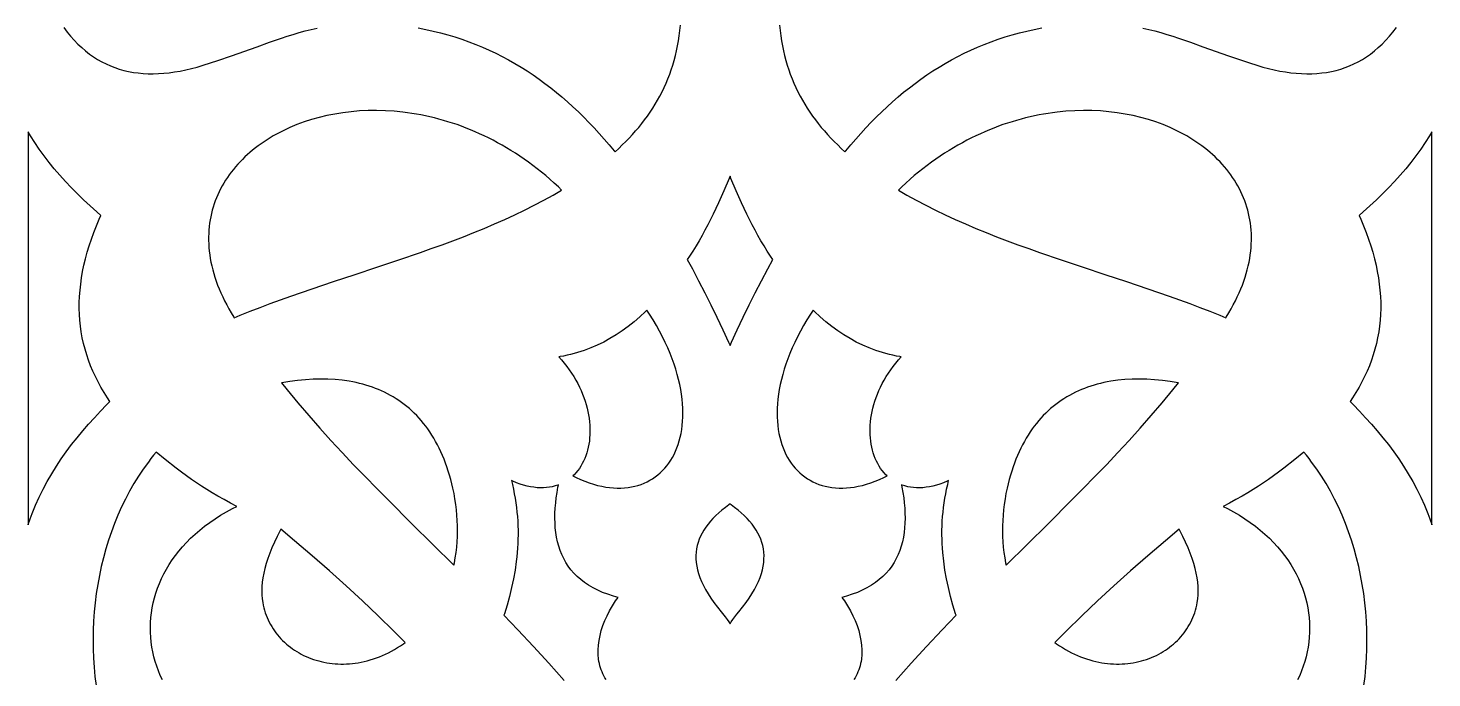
# Model space of a CAD drawing. Extents: x -340 to 340, y -265 to 265.
# Drawn here: x 230.2 to 289.8, y -113.3 to -85.7 of the extents above; entities that cross this region are included whole.
import ezdxf

# ---------------------------------------------------------------- set-up
doc = ezdxf.new("R2010")
doc.units = 0
doc.layers.add('LAYER_1', color=18, linetype='CONTINUOUS')

msp = doc.modelspace()

# ---------------------------------------------------------------- linework, layer by layer
at = {"layer": 'LAYER_1'}
for points in [[(231.713, -85.66), (231.858, -85.852), (232.008, -86.034), (232.161, -86.205), (232.317, -86.366), (232.477, -86.516), (232.641, -86.656), (232.808, -86.786), (232.978, -86.907), (233.152, -87.017), (233.329, -87.118), (233.51, -87.209), (233.694, -87.291), (233.882, -87.364), (234.073, -87.427), (234.268, -87.482), (234.467, -87.528), (234.669, -87.564), (234.875, -87.592), (235.085, -87.612), (235.298, -87.622), (235.515, -87.624), (235.736, -87.618), (235.96, -87.603), (236.188, -87.579), (236.419, -87.548), (236.654, -87.508), (236.893, -87.459), (237.135, -87.403), (237.38, -87.338), (237.63, -87.265), (237.944, -87.167), (238.249, -87.068), (238.835, -86.868), (239.927, -86.477), (240.446, -86.29), (240.954, -86.115), (241.206, -86.032), (241.459, -85.953), (241.711, -85.879), (241.965, -85.809), (242.221, -85.744), (242.479, -85.685)], [(246.761, -85.679), (247.082, -85.741), (247.399, -85.811), (247.712, -85.888), (248.019, -85.973), (248.323, -86.064), (248.622, -86.162), (248.917, -86.267), (249.207, -86.378), (249.494, -86.497), (249.776, -86.622), (250.054, -86.753), (250.328, -86.891), (250.598, -87.036), (250.865, -87.187), (251.128, -87.344), (251.386, -87.507), (251.642, -87.676), (251.893, -87.851), (252.142, -88.033), (252.387, -88.22), (252.628, -88.413), (252.866, -88.611), (253.101, -88.815), (253.333, -89.025), (253.562, -89.24), (253.788, -89.461), (254.011, -89.687), (254.231, -89.918), (254.448, -90.155), (254.663, -90.396), (254.875, -90.643), (255.084, -90.893), (255.119, -90.936), (255.124, -90.932), (255.278, -90.791), (255.428, -90.648), (255.575, -90.503), (255.718, -90.356), (255.858, -90.206), (255.993, -90.054), (256.124, -89.899), (256.252, -89.742), (256.375, -89.582), (256.494, -89.42), (256.609, -89.255), (256.719, -89.088), (256.826, -88.918), (256.927, -88.745), (257.024, -88.569), (257.117, -88.391), (257.205, -88.209), (257.288, -88.025), (257.367, -87.838), (257.441, -87.647), (257.509, -87.454), (257.573, -87.257), (257.632, -87.057), (257.685, -86.854), (257.734, -86.648), (257.777, -86.438), (257.814, -86.225), (257.846, -86.008), (257.873, -85.788), (257.894, -85.564)], [(262.106, -85.564), (262.127, -85.788), (262.154, -86.008), (262.186, -86.225), (262.223, -86.438), (262.267, -86.648), (262.315, -86.854), (262.368, -87.057), (262.427, -87.257), (262.491, -87.454), (262.56, -87.647), (262.633, -87.838), (262.712, -88.025), (262.795, -88.209), (262.883, -88.391), (262.976, -88.569), (263.073, -88.745), (263.175, -88.918), (263.281, -89.088), (263.392, -89.255), (263.506, -89.42), (263.626, -89.582), (263.749, -89.742), (263.876, -89.899), (264.008, -90.054), (264.143, -90.206), (264.282, -90.356), (264.426, -90.503), (264.572, -90.648), (264.723, -90.791), (264.877, -90.932), (264.881, -90.935), (264.916, -90.892), (265.125, -90.642), (265.337, -90.395), (265.552, -90.154), (265.77, -89.917), (265.99, -89.686), (266.213, -89.46), (266.439, -89.24), (266.667, -89.025), (266.899, -88.815), (267.134, -88.611), (267.372, -88.412), (267.614, -88.219), (267.859, -88.032), (268.107, -87.851), (268.359, -87.676), (268.614, -87.507), (268.873, -87.344), (269.135, -87.187), (269.402, -87.036), (269.672, -86.891), (269.946, -86.753), (270.224, -86.622), (270.507, -86.497), (270.793, -86.378), (271.083, -86.267), (271.378, -86.162), (271.677, -86.064), (271.981, -85.973), (272.288, -85.888), (272.601, -85.811), (272.918, -85.741), (273.239, -85.679)], [(277.521, -85.685), (277.78, -85.744), (278.035, -85.809), (278.289, -85.879), (278.542, -85.953), (278.794, -86.032), (279.047, -86.115), (279.555, -86.29), (280.073, -86.477), (281.165, -86.868), (281.751, -87.068), (282.056, -87.167), (282.37, -87.265), (282.62, -87.338), (282.865, -87.403), (283.107, -87.459), (283.346, -87.508), (283.581, -87.548), (283.812, -87.579), (284.04, -87.603), (284.265, -87.618), (284.485, -87.624), (284.702, -87.622), (284.916, -87.612), (285.125, -87.592), (285.331, -87.564), (285.534, -87.528), (285.732, -87.482), (285.927, -87.427), (286.119, -87.364), (286.307, -87.291), (286.491, -87.209), (286.672, -87.118), (286.849, -87.017), (287.023, -86.907), (287.193, -86.786), (287.36, -86.656), (287.524, -86.516), (287.684, -86.366), (287.84, -86.205), (287.993, -86.034), (288.143, -85.852), (288.289, -85.66)], [(235.9, -113.353), (235.813, -113.161), (235.733, -112.967), (235.662, -112.77), (235.598, -112.57), (235.544, -112.369), (235.497, -112.166), (235.459, -111.961), (235.43, -111.754), (235.409, -111.547), (235.397, -111.339), (235.394, -111.13), (235.4, -110.921), (235.415, -110.711), (235.438, -110.501), (235.471, -110.292), (235.513, -110.083), (235.565, -109.875), (235.625, -109.668), (235.696, -109.462), (235.775, -109.257), (235.864, -109.055), (235.963, -108.854), (236.071, -108.655), (236.189, -108.458), (236.316, -108.264), (236.454, -108.073), (236.601, -107.885), (236.758, -107.7), (236.925, -107.519), (237.102, -107.341), (237.289, -107.168), (237.486, -106.998), (237.693, -106.833), (237.91, -106.672), (238.138, -106.516), (238.376, -106.365), (238.624, -106.22), (238.882, -106.079), (239.063, -105.989), (238.797, -105.849), (238.519, -105.698), (238.26, -105.552), (238.016, -105.411), (237.785, -105.271), (237.563, -105.132), (237.347, -104.991), (237.135, -104.845), (236.923, -104.695), (236.708, -104.536), (236.488, -104.368), (236.018, -103.998), (235.639, -103.689), (235.53, -103.82), (235.417, -103.963), (235.306, -104.107), (235.091, -104.404), (234.886, -104.71), (234.691, -105.024), (234.507, -105.346), (234.332, -105.677), (234.168, -106.014), (234.014, -106.358), (233.87, -106.709), (233.737, -107.066), (233.614, -107.428), (233.502, -107.795), (233.4, -108.166), (233.308, -108.542), (233.227, -108.922), (233.156, -109.304), (233.096, -109.69), (233.047, -110.077), (233.008, -110.467), (232.98, -110.858), (232.963, -111.249), (232.957, -111.642), (232.961, -112.034), (232.976, -112.426), (233.002, -112.816), (233.039, -113.206), (233.087, -113.593)], [(286.914, -113.593), (286.961, -113.206), (286.998, -112.816), (287.024, -112.426), (287.039, -112.034), (287.043, -111.642), (287.037, -111.249), (287.02, -110.858), (286.992, -110.467), (286.953, -110.077), (286.904, -109.69), (286.844, -109.304), (286.773, -108.922), (286.692, -108.542), (286.601, -108.166), (286.498, -107.795), (286.386, -107.428), (286.263, -107.066), (286.13, -106.709), (285.986, -106.358), (285.832, -106.014), (285.668, -105.677), (285.493, -105.346), (285.309, -105.024), (285.114, -104.71), (284.909, -104.404), (284.694, -104.107), (284.583, -103.963), (284.47, -103.82), (284.36, -103.689), (283.981, -103.998), (283.512, -104.368), (283.291, -104.536), (283.077, -104.695), (282.865, -104.845), (282.652, -104.991), (282.437, -105.132), (282.215, -105.271), (281.984, -105.411), (281.74, -105.552), (281.481, -105.698), (281.203, -105.849), (280.937, -105.989), (281.118, -106.079), (281.376, -106.22), (281.624, -106.365), (281.862, -106.516), (282.09, -106.672), (282.307, -106.833), (282.514, -106.998), (282.711, -107.168), (282.898, -107.341), (283.075, -107.519), (283.242, -107.7), (283.399, -107.885), (283.546, -108.073), (283.684, -108.264), (283.811, -108.458), (283.929, -108.655), (284.037, -108.854), (284.136, -109.055), (284.225, -109.257), (284.304, -109.462), (284.375, -109.668), (284.435, -109.875), (284.487, -110.083), (284.529, -110.292), (284.562, -110.501), (284.585, -110.711), (284.6, -110.921), (284.606, -111.13), (284.603, -111.339), (284.591, -111.547), (284.57, -111.754), (284.541, -111.961), (284.503, -112.166), (284.456, -112.369), (284.402, -112.57), (284.338, -112.77), (284.267, -112.967), (284.187, -113.161), (284.1, -113.353)], [(254.74, -113.344), (254.69, -113.266), (254.645, -113.186), (254.603, -113.103), (254.566, -113.019), (254.532, -112.932), (254.503, -112.844), (254.477, -112.754), (254.456, -112.662), (254.438, -112.569), (254.423, -112.472), (254.406, -112.281), (254.404, -112.083), (254.416, -111.881), (254.442, -111.677), (254.482, -111.47), (254.536, -111.261), (254.604, -111.05), (254.685, -110.84), (254.779, -110.629), (254.887, -110.419), (255.007, -110.211), (255.141, -110.005), (255.251, -109.853), (255.051, -109.798), (254.815, -109.722), (254.593, -109.638), (254.383, -109.545), (254.185, -109.445), (253.999, -109.337), (253.825, -109.22), (253.664, -109.097), (253.514, -108.965), (253.376, -108.827), (253.249, -108.681), (253.134, -108.528), (253.031, -108.369), (252.939, -108.204), (252.858, -108.033), (252.787, -107.857), (252.727, -107.676), (252.677, -107.489), (252.637, -107.298), (252.606, -107.103), (252.584, -106.903), (252.571, -106.699), (252.567, -106.491), (252.57, -106.28), (252.581, -106.064), (252.6, -105.845), (252.626, -105.623), (252.658, -105.397), (252.697, -105.168), (252.715, -105.076), (252.69, -105.085), (252.575, -105.123), (252.456, -105.153), (252.333, -105.176), (252.207, -105.192), (252.078, -105.201), (251.945, -105.201), (251.81, -105.195), (251.672, -105.18), (251.53, -105.157), (251.387, -105.127), (251.24, -105.088), (251.091, -105.041), (250.939, -104.986), (250.785, -104.922), (250.72, -104.892), (250.759, -105.053), (250.803, -105.252), (250.843, -105.45), (250.877, -105.647), (250.908, -105.843), (250.934, -106.038), (250.955, -106.232), (250.973, -106.425), (250.986, -106.618), (250.995, -106.81), (251, -107), (251.001, -107.191), (250.998, -107.38), (250.991, -107.569), (250.981, -107.758), (250.967, -107.946), (250.949, -108.134), (250.927, -108.322), (250.874, -108.694), (250.808, -109.067), (250.728, -109.438), (250.637, -109.81), (250.533, -110.182), (250.42, -110.553), (250.402, -110.611), (250.993, -111.224), (251.658, -111.931), (251.988, -112.288), (252.314, -112.648), (252.639, -113.012), (252.96, -113.378)], [(267.04, -113.378), (267.361, -113.012), (267.686, -112.648), (268.012, -112.288), (268.342, -111.931), (269.007, -111.224), (269.598, -110.611), (269.58, -110.553), (269.466, -110.182), (269.363, -109.81), (269.271, -109.438), (269.192, -109.067), (269.126, -108.694), (269.072, -108.321), (269.033, -107.947), (269.019, -107.758), (269.009, -107.569), (269.002, -107.38), (268.999, -107.191), (269, -107), (269.005, -106.81), (269.014, -106.618), (269.028, -106.425), (269.045, -106.232), (269.067, -106.038), (269.092, -105.843), (269.123, -105.647), (269.158, -105.45), (269.197, -105.252), (269.241, -105.053), (269.28, -104.893), (269.215, -104.922), (269.061, -104.986), (268.909, -105.041), (268.76, -105.088), (268.614, -105.127), (268.47, -105.157), (268.329, -105.18), (268.19, -105.195), (268.055, -105.201), (267.922, -105.201), (267.793, -105.192), (267.667, -105.176), (267.544, -105.153), (267.425, -105.123), (267.31, -105.085), (267.284, -105.075), (267.302, -105.168), (267.341, -105.397), (267.374, -105.623), (267.4, -105.845), (267.418, -106.064), (267.429, -106.28), (267.433, -106.491), (267.428, -106.699), (267.415, -106.903), (267.394, -107.103), (267.363, -107.298), (267.323, -107.489), (267.273, -107.676), (267.213, -107.857), (267.142, -108.033), (267.061, -108.204), (266.969, -108.369), (266.866, -108.528), (266.751, -108.681), (266.624, -108.827), (266.486, -108.965), (266.336, -109.097), (266.175, -109.22), (266.001, -109.337), (265.815, -109.445), (265.618, -109.545), (265.408, -109.638), (265.185, -109.722), (264.95, -109.798), (264.75, -109.853), (264.859, -110.005), (264.993, -110.211), (265.114, -110.419), (265.221, -110.629), (265.316, -110.84), (265.397, -111.05), (265.464, -111.261), (265.518, -111.47), (265.558, -111.677), (265.584, -111.881), (265.596, -112.083), (265.594, -112.281), (265.577, -112.472), (265.563, -112.569), (265.545, -112.662), (265.523, -112.754), (265.497, -112.844), (265.468, -112.932), (265.434, -113.019), (265.397, -113.103), (265.355, -113.186), (265.31, -113.266), (265.261, -113.344)]]:
    msp.add_lwpolyline(points, dxfattribs=at)
for points in [[(249.562, -90.258), (249.371, -90.169), (249.179, -90.085), (248.987, -90.004), (248.795, -89.927), (248.603, -89.854), (248.41, -89.785), (248.218, -89.72), (248.025, -89.659), (247.833, -89.602), (247.641, -89.548), (247.449, -89.499), (247.258, -89.453), (247.066, -89.411), (246.875, -89.372), (246.685, -89.338), (246.495, -89.306), (246.305, -89.279), (246.117, -89.255), (245.741, -89.218), (245.368, -89.194), (244.999, -89.185), (244.634, -89.188), (244.274, -89.205), (243.919, -89.235), (243.569, -89.278), (243.225, -89.333), (242.888, -89.4), (242.557, -89.479), (242.234, -89.569), (241.919, -89.671), (241.612, -89.785), (241.314, -89.909), (241.025, -90.043), (240.744, -90.189), (240.609, -90.264), (240.476, -90.343), (240.346, -90.424), (240.218, -90.508), (240.093, -90.594), (239.97, -90.682), (239.851, -90.772), (239.734, -90.865), (239.621, -90.96), (239.51, -91.057), (239.403, -91.157), (239.299, -91.258), (239.198, -91.362), (239.1, -91.468), (239.006, -91.576), (238.915, -91.685), (238.827, -91.797), (238.743, -91.911), (238.662, -92.026), (238.585, -92.144), (238.511, -92.263), (238.441, -92.384), (238.375, -92.507), (238.313, -92.632), (238.254, -92.758), (238.2, -92.886), (238.149, -93.016), (238.102, -93.148), (238.059, -93.281), (238.02, -93.416), (237.986, -93.552), (237.955, -93.691), (237.929, -93.83), (237.907, -93.971), (237.89, -94.114), (237.876, -94.258), (237.868, -94.404), (237.863, -94.551), (237.864, -94.7), (237.869, -94.85), (237.878, -95.002), (237.893, -95.155), (237.912, -95.31), (237.936, -95.465), (237.965, -95.623), (238, -95.781), (238.039, -95.941), (238.083, -96.102), (238.133, -96.265), (238.188, -96.428), (238.248, -96.593), (238.314, -96.759), (238.386, -96.926), (238.463, -97.095), (238.545, -97.264), (238.633, -97.435), (238.727, -97.606), (238.827, -97.779), (238.933, -97.952), (238.955, -97.986), (239.209, -97.879), (239.627, -97.708), (240.051, -97.542), (240.482, -97.378), (240.918, -97.218), (241.359, -97.059), (242.255, -96.749), (243.164, -96.443), (244.084, -96.139), (245.009, -95.834), (245.935, -95.525), (246.859, -95.208), (247.318, -95.047), (247.774, -94.882), (248.228, -94.714), (248.679, -94.543), (249.125, -94.367), (249.567, -94.187), (250.004, -94.002), (250.436, -93.813), (250.861, -93.617), (251.28, -93.416), (251.691, -93.209), (252.095, -92.995), (252.49, -92.774), (252.853, -92.56), (252.712, -92.425), (252.534, -92.262), (252.356, -92.103), (252.176, -91.949), (251.995, -91.8), (251.813, -91.655), (251.63, -91.515), (251.446, -91.379), (251.261, -91.248), (251.075, -91.121), (250.888, -90.998), (250.7, -90.879), (250.512, -90.765), (250.323, -90.656), (250.134, -90.55), (249.944, -90.449), (249.753, -90.351)], [(277.745, -96.749), (278.641, -97.059), (279.082, -97.218), (279.518, -97.378), (279.949, -97.542), (280.373, -97.708), (280.791, -97.879), (281.045, -97.986), (281.067, -97.952), (281.173, -97.779), (281.272, -97.606), (281.367, -97.435), (281.455, -97.264), (281.537, -97.095), (281.614, -96.926), (281.686, -96.759), (281.752, -96.593), (281.812, -96.428), (281.867, -96.265), (281.917, -96.102), (281.961, -95.941), (282, -95.781), (282.035, -95.623), (282.064, -95.466), (282.088, -95.31), (282.107, -95.155), (282.122, -95.002), (282.132, -94.851), (282.137, -94.7), (282.137, -94.552), (282.133, -94.404), (282.124, -94.258), (282.111, -94.114), (282.093, -93.971), (282.071, -93.83), (282.045, -93.691), (282.015, -93.553), (281.98, -93.416), (281.941, -93.281), (281.898, -93.148), (281.852, -93.016), (281.801, -92.887), (281.746, -92.758), (281.687, -92.632), (281.625, -92.507), (281.559, -92.384), (281.489, -92.263), (281.416, -92.144), (281.338, -92.026), (281.258, -91.911), (281.174, -91.797), (281.086, -91.685), (280.995, -91.576), (280.9, -91.468), (280.803, -91.362), (280.702, -91.259), (280.598, -91.157), (280.49, -91.058), (280.38, -90.96), (280.266, -90.865), (280.15, -90.772), (280.03, -90.682), (279.908, -90.594), (279.783, -90.508), (279.655, -90.424), (279.524, -90.343), (279.391, -90.264), (279.256, -90.189), (278.976, -90.043), (278.687, -89.909), (278.389, -89.785), (278.082, -89.672), (277.767, -89.57), (277.444, -89.479), (277.113, -89.4), (276.776, -89.333), (276.432, -89.278), (276.082, -89.235), (275.727, -89.205), (275.366, -89.189), (275.002, -89.185), (274.633, -89.194), (274.26, -89.218), (273.883, -89.255), (273.695, -89.279), (273.506, -89.307), (273.316, -89.338), (273.125, -89.372), (272.934, -89.411), (272.743, -89.453), (272.551, -89.499), (272.36, -89.548), (272.167, -89.602), (271.975, -89.659), (271.783, -89.72), (271.59, -89.785), (271.398, -89.854), (271.206, -89.927), (271.014, -90.004), (270.822, -90.085), (270.63, -90.169), (270.439, -90.258), (270.248, -90.351), (270.057, -90.449), (269.867, -90.55), (269.677, -90.656), (269.488, -90.765), (269.3, -90.879), (269.113, -90.998), (268.926, -91.121), (268.74, -91.248), (268.555, -91.379), (268.371, -91.515), (268.187, -91.655), (268.005, -91.8), (267.824, -91.949), (267.645, -92.103), (267.466, -92.262), (267.289, -92.425), (267.147, -92.56), (267.51, -92.774), (267.905, -92.995), (268.309, -93.209), (268.72, -93.416), (269.139, -93.617), (269.564, -93.813), (269.995, -94.002), (270.432, -94.187), (270.874, -94.367), (271.321, -94.543), (271.771, -94.714), (272.225, -94.882), (272.682, -95.047), (273.141, -95.208), (274.065, -95.525), (274.991, -95.834), (275.916, -96.139), (276.835, -96.443)], [(230.373, -106.295), (230.516, -105.944), (230.671, -105.599), (230.837, -105.261), (231.015, -104.93), (231.203, -104.605), (231.401, -104.286), (231.608, -103.974), (231.824, -103.668), (232.048, -103.368), (232.28, -103.074), (232.519, -102.785), (232.764, -102.502), (233.015, -102.224), (233.271, -101.951), (233.532, -101.684), (233.677, -101.54), (233.566, -101.376), (233.426, -101.155), (233.295, -100.932), (233.172, -100.707), (233.058, -100.48), (232.953, -100.251), (232.856, -100.019), (232.768, -99.786), (232.688, -99.55), (232.618, -99.313), (232.556, -99.073), (232.503, -98.831), (232.46, -98.586), (232.425, -98.34), (232.399, -98.091), (232.382, -97.84), (232.374, -97.587), (232.375, -97.331), (232.386, -97.073), (232.405, -96.813), (232.433, -96.551), (232.471, -96.286), (232.517, -96.019), (232.573, -95.749), (232.638, -95.477), (232.712, -95.202), (232.795, -94.925), (232.887, -94.645), (232.988, -94.363), (233.099, -94.078), (233.218, -93.79), (233.286, -93.637), (233.112, -93.484), (232.831, -93.231), (232.558, -92.976), (232.293, -92.718), (232.035, -92.458), (231.786, -92.194), (231.545, -91.927), (231.313, -91.658), (231.091, -91.385), (230.877, -91.108), (230.674, -90.828), (230.481, -90.545), (230.299, -90.258), (230.2, -90.09), (230.2, -106.772), (230.207, -106.753), (230.288, -106.524)], [(289.793, -106.752), (289.8, -106.771), (289.8, -90.09), (289.701, -90.258), (289.519, -90.545), (289.326, -90.828), (289.122, -91.108), (288.909, -91.385), (288.687, -91.658), (288.455, -91.927), (288.214, -92.194), (287.964, -92.458), (287.707, -92.718), (287.441, -92.976), (287.168, -93.231), (286.887, -93.484), (286.713, -93.637), (286.781, -93.79), (286.9, -94.078), (287.011, -94.363), (287.112, -94.645), (287.205, -94.925), (287.288, -95.202), (287.362, -95.477), (287.426, -95.749), (287.482, -96.019), (287.529, -96.286), (287.566, -96.551), (287.595, -96.813), (287.614, -97.073), (287.624, -97.331), (287.626, -97.587), (287.618, -97.84), (287.601, -98.091), (287.575, -98.34), (287.54, -98.586), (287.496, -98.831), (287.443, -99.073), (287.382, -99.313), (287.311, -99.55), (287.232, -99.786), (287.144, -100.019), (287.047, -100.251), (286.942, -100.48), (286.828, -100.707), (286.705, -100.932), (286.574, -101.155), (286.434, -101.376), (286.323, -101.54), (286.468, -101.684), (286.729, -101.951), (286.985, -102.224), (287.236, -102.502), (287.481, -102.785), (287.72, -103.074), (287.952, -103.368), (288.176, -103.668), (288.392, -103.974), (288.599, -104.286), (288.797, -104.605), (288.985, -104.93), (289.163, -105.261), (289.329, -105.599), (289.484, -105.944), (289.627, -106.295), (289.712, -106.523)], [(260.942, -94.042), (260.824, -93.813), (260.708, -93.579), (260.482, -93.099), (260.26, -92.596), (260.038, -92.066), (260, -91.971), (259.962, -92.066), (259.74, -92.596), (259.518, -93.099), (259.292, -93.579), (259.176, -93.813), (259.058, -94.042), (258.938, -94.268), (258.814, -94.491), (258.687, -94.712), (258.557, -94.931), (258.422, -95.149), (258.283, -95.365), (258.187, -95.515), (258.401, -95.907), (258.667, -96.41), (258.93, -96.921), (259.188, -97.438), (259.442, -97.961), (259.692, -98.489), (259.939, -99.023), (260, -99.158), (260.061, -99.023), (260.308, -98.489), (260.559, -97.961), (260.813, -97.438), (261.071, -96.921), (261.333, -96.411), (261.6, -95.907), (261.814, -95.516), (261.718, -95.366), (261.579, -95.15), (261.444, -94.931), (261.313, -94.712), (261.186, -94.491), (261.062, -94.268)], [(253.325, -104.696), (253.469, -104.766), (253.657, -104.851), (253.842, -104.925), (254.024, -104.991), (254.204, -105.048), (254.38, -105.097), (254.554, -105.136), (254.724, -105.168), (254.891, -105.191), (255.054, -105.206), (255.214, -105.213), (255.37, -105.212), (255.522, -105.204), (255.671, -105.188), (255.816, -105.165), (255.957, -105.135), (256.094, -105.098), (256.226, -105.054), (256.355, -105.004), (256.48, -104.947), (256.6, -104.883), (256.716, -104.813), (256.828, -104.737), (256.935, -104.654), (257.038, -104.566), (257.136, -104.471), (257.23, -104.371), (257.319, -104.264), (257.403, -104.152), (257.483, -104.034), (257.557, -103.91), (257.626, -103.78), (257.69, -103.645), (257.748, -103.505), (257.8, -103.359), (257.847, -103.208), (257.888, -103.052), (257.923, -102.891), (257.952, -102.725), (257.974, -102.554), (257.99, -102.378), (257.999, -102.198), (258.002, -102.013), (257.997, -101.824), (257.986, -101.631), (257.967, -101.434), (257.942, -101.232), (257.908, -101.027), (257.867, -100.818), (257.819, -100.606), (257.762, -100.39), (257.698, -100.171), (257.625, -99.949), (257.545, -99.723), (257.456, -99.495), (257.358, -99.264), (257.252, -99.03), (257.137, -98.794), (257.013, -98.555), (256.88, -98.314), (256.738, -98.071), (256.587, -97.826), (256.475, -97.654), (256.414, -97.714), (256.174, -97.937), (255.929, -98.148), (255.68, -98.346), (255.426, -98.532), (255.168, -98.705), (254.905, -98.865), (254.638, -99.011), (254.366, -99.145), (254.09, -99.265), (253.81, -99.371), (253.666, -99.419), (253.523, -99.463), (253.379, -99.504), (253.233, -99.542), (253.086, -99.575), (252.938, -99.606), (252.789, -99.632), (252.738, -99.64), (252.845, -99.762), (252.962, -99.903), (253.072, -100.046), (253.177, -100.19), (253.275, -100.335), (253.367, -100.482), (253.453, -100.629), (253.533, -100.777), (253.608, -100.925), (253.676, -101.073), (253.739, -101.222), (253.795, -101.37), (253.846, -101.519), (253.892, -101.666), (253.931, -101.814), (253.965, -101.96), (253.994, -102.106), (254.017, -102.25), (254.035, -102.393), (254.047, -102.535), (254.054, -102.675), (254.055, -102.814), (254.051, -102.95), (254.042, -103.084), (254.028, -103.217), (254.009, -103.346), (253.984, -103.473), (253.954, -103.598), (253.919, -103.719), (253.88, -103.837), (253.834, -103.952), (253.784, -104.063), (253.729, -104.171), (253.669, -104.275), (253.604, -104.374), (253.534, -104.469), (253.459, -104.559), (253.379, -104.645)], [(266.675, -104.696), (266.621, -104.645), (266.541, -104.559), (266.466, -104.469), (266.396, -104.374), (266.331, -104.275), (266.271, -104.171), (266.216, -104.063), (266.166, -103.952), (266.121, -103.837), (266.081, -103.719), (266.046, -103.598), (266.016, -103.473), (265.992, -103.346), (265.972, -103.217), (265.958, -103.084), (265.949, -102.95), (265.945, -102.814), (265.947, -102.675), (265.953, -102.535), (265.966, -102.393), (265.983, -102.25), (266.006, -102.106), (266.035, -101.96), (266.069, -101.814), (266.109, -101.666), (266.154, -101.519), (266.205, -101.37), (266.262, -101.222), (266.324, -101.073), (266.392, -100.925), (266.467, -100.777), (266.547, -100.629), (266.633, -100.482), (266.725, -100.335), (266.823, -100.19), (266.928, -100.046), (267.038, -99.903), (267.155, -99.762), (267.262, -99.64), (267.211, -99.632), (267.062, -99.606), (266.914, -99.575), (266.767, -99.541), (266.621, -99.504), (266.477, -99.463), (266.334, -99.419), (266.19, -99.37), (265.91, -99.265), (265.634, -99.145), (265.362, -99.011), (265.095, -98.865), (264.832, -98.705), (264.574, -98.532), (264.32, -98.346), (264.071, -98.148), (263.826, -97.937), (263.585, -97.714), (263.524, -97.654), (263.413, -97.826), (263.262, -98.071), (263.12, -98.314), (262.987, -98.555), (262.863, -98.794), (262.748, -99.03), (262.642, -99.264), (262.544, -99.495), (262.455, -99.723), (262.374, -99.949), (262.302, -100.171), (262.237, -100.39), (262.181, -100.606), (262.132, -100.818), (262.092, -101.027), (262.058, -101.232), (262.032, -101.434), (262.014, -101.631), (262.002, -101.824), (261.998, -102.013), (262.001, -102.198), (262.01, -102.378), (262.026, -102.554), (262.048, -102.725), (262.077, -102.891), (262.112, -103.052), (262.153, -103.208), (262.2, -103.359), (262.252, -103.505), (262.31, -103.645), (262.374, -103.78), (262.443, -103.91), (262.517, -104.034), (262.596, -104.152), (262.68, -104.264), (262.769, -104.371), (262.863, -104.471), (262.962, -104.566), (263.065, -104.654), (263.172, -104.737), (263.284, -104.813), (263.4, -104.883), (263.52, -104.947), (263.645, -105.004), (263.773, -105.054), (263.906, -105.098), (264.043, -105.135), (264.184, -105.165), (264.328, -105.188), (264.477, -105.204), (264.629, -105.212), (264.786, -105.213), (264.945, -105.206), (265.109, -105.191), (265.275, -105.168), (265.446, -105.136), (265.619, -105.097), (265.795, -105.048), (265.975, -104.991), (266.157, -104.925), (266.342, -104.851), (266.53, -104.766)], [(248.386, -106.13), (248.358, -105.902), (248.324, -105.674), (248.283, -105.447), (248.236, -105.221), (248.191, -105.031), (248.143, -104.846), (248.092, -104.665), (248.038, -104.488), (247.981, -104.316), (247.922, -104.148), (247.859, -103.984), (247.793, -103.825), (247.725, -103.67), (247.653, -103.52), (247.579, -103.373), (247.503, -103.231), (247.424, -103.093), (247.342, -102.959), (247.257, -102.829), (247.17, -102.703), (247.081, -102.582), (246.989, -102.464), (246.895, -102.35), (246.798, -102.24), (246.699, -102.134), (246.597, -102.031), (246.494, -101.933), (246.388, -101.838), (246.28, -101.747), (246.169, -101.659), (246.057, -101.575), (245.942, -101.495), (245.825, -101.418), (245.706, -101.345), (245.585, -101.275), (245.462, -101.209), (245.337, -101.146), (245.21, -101.087), (245.081, -101.031), (244.95, -100.979), (244.818, -100.93), (244.683, -100.884), (244.546, -100.842), (244.408, -100.802), (244.268, -100.767), (244.126, -100.734), (243.982, -100.705), (243.838, -100.679), (243.541, -100.636), (243.239, -100.606), (242.931, -100.589), (242.617, -100.583), (242.298, -100.591), (241.974, -100.61), (241.645, -100.641), (241.312, -100.684), (240.974, -100.738), (240.955, -100.742), (241.197, -101.045), (241.652, -101.594), (242.114, -102.134), (242.582, -102.666), (243.055, -103.19), (243.534, -103.708), (244.018, -104.219), (244.507, -104.726), (245, -105.23), (245.496, -105.73), (246.499, -106.727), (248.279, -108.478), (248.299, -108.386), (248.338, -108.166), (248.371, -107.944), (248.396, -107.721), (248.415, -107.496), (248.427, -107.27), (248.432, -107.043), (248.431, -106.815), (248.423, -106.587), (248.408, -106.358)], [(276.466, -103.708), (276.945, -103.19), (277.418, -102.666), (277.886, -102.134), (278.348, -101.594), (278.803, -101.045), (279.045, -100.742), (279.026, -100.738), (278.688, -100.684), (278.355, -100.641), (278.026, -100.61), (277.702, -100.591), (277.383, -100.583), (277.069, -100.589), (276.761, -100.606), (276.459, -100.636), (276.162, -100.679), (276.018, -100.705), (275.874, -100.734), (275.732, -100.767), (275.592, -100.802), (275.454, -100.842), (275.317, -100.884), (275.182, -100.93), (275.05, -100.979), (274.919, -101.031), (274.79, -101.087), (274.663, -101.146), (274.538, -101.209), (274.415, -101.275), (274.294, -101.345), (274.175, -101.418), (274.058, -101.495), (273.943, -101.575), (273.831, -101.659), (273.72, -101.747), (273.612, -101.838), (273.506, -101.933), (273.403, -102.031), (273.301, -102.134), (273.202, -102.24), (273.105, -102.35), (273.011, -102.464), (272.919, -102.582), (272.83, -102.703), (272.743, -102.829), (272.658, -102.959), (272.576, -103.093), (272.497, -103.231), (272.421, -103.373), (272.347, -103.52), (272.275, -103.67), (272.207, -103.825), (272.141, -103.984), (272.078, -104.148), (272.019, -104.316), (271.962, -104.488), (271.908, -104.665), (271.857, -104.846), (271.809, -105.031), (271.764, -105.221), (271.717, -105.447), (271.676, -105.674), (271.642, -105.902), (271.614, -106.13), (271.592, -106.358), (271.577, -106.587), (271.569, -106.815), (271.568, -107.043), (271.573, -107.27), (271.585, -107.496), (271.604, -107.721), (271.629, -107.944), (271.662, -108.166), (271.701, -108.386), (271.721, -108.478), (273.501, -106.727), (274.504, -105.73), (275, -105.23), (275.493, -104.726), (275.982, -104.219)], [(261.249, -107.253), (261.184, -107.123), (261.11, -106.996), (261.026, -106.869), (260.934, -106.745), (260.832, -106.622), (260.722, -106.5), (260.603, -106.38), (260.476, -106.262), (260.341, -106.146), (260.198, -106.031), (260.047, -105.918), (260, -105.885), (259.954, -105.918), (259.802, -106.031), (259.659, -106.146), (259.524, -106.262), (259.397, -106.38), (259.278, -106.5), (259.168, -106.622), (259.066, -106.745), (258.974, -106.869), (258.89, -106.996), (258.816, -107.124), (258.75, -107.253), (258.694, -107.385), (258.647, -107.518), (258.61, -107.653), (258.582, -107.791), (258.563, -107.931), (258.555, -108.074), (258.556, -108.22), (258.568, -108.37), (258.59, -108.523), (258.623, -108.679), (258.667, -108.84), (258.723, -109.004), (258.791, -109.172), (258.871, -109.345), (258.964, -109.521), (259.069, -109.701), (259.188, -109.886), (259.319, -110.074), (259.465, -110.267), (259.627, -110.467), (259.795, -110.678), (259.873, -110.785), (259.946, -110.891), (260, -110.976), (260.054, -110.891), (260.127, -110.785), (260.204, -110.679), (260.287, -110.571), (260.374, -110.466), (260.535, -110.267), (260.68, -110.074), (260.812, -109.886), (260.931, -109.702), (261.036, -109.521), (261.129, -109.345), (261.209, -109.172), (261.276, -109.004), (261.332, -108.84), (261.377, -108.679), (261.41, -108.523), (261.432, -108.37), (261.443, -108.22), (261.445, -108.074), (261.436, -107.931), (261.418, -107.791), (261.39, -107.653), (261.352, -107.518), (261.305, -107.384)], [(242.99, -108.726), (242.261, -108.088), (241.513, -107.449), (240.93, -106.963), (240.904, -107.011), (240.775, -107.261), (240.658, -107.505), (240.553, -107.742), (240.461, -107.972), (240.38, -108.195), (240.31, -108.411), (240.252, -108.621), (240.205, -108.824), (240.169, -109.021), (240.143, -109.211), (240.128, -109.395), (240.122, -109.573), (240.126, -109.745), (240.14, -109.911), (240.163, -110.072), (240.184, -110.182), (240.21, -110.291), (240.239, -110.398), (240.272, -110.503), (240.308, -110.606), (240.349, -110.707), (240.392, -110.807), (240.439, -110.904), (240.49, -111), (240.544, -111.093), (240.601, -111.184), (240.661, -111.273), (240.725, -111.36), (240.791, -111.444), (240.86, -111.526), (240.933, -111.606), (241.008, -111.684), (241.086, -111.759), (241.166, -111.831), (241.249, -111.901), (241.335, -111.968), (241.423, -112.033), (241.514, -112.094), (241.607, -112.154), (241.702, -112.21), (241.8, -112.263), (241.899, -112.314), (242.001, -112.361), (242.104, -112.405), (242.21, -112.447), (242.317, -112.485), (242.426, -112.52), (242.537, -112.552), (242.649, -112.58), (242.763, -112.605), (242.878, -112.627), (242.995, -112.645), (243.112, -112.66), (243.232, -112.671), (243.352, -112.678), (243.473, -112.682), (243.595, -112.682), (243.719, -112.678), (243.843, -112.671), (243.968, -112.659), (244.093, -112.644), (244.22, -112.625), (244.347, -112.601), (244.474, -112.574), (244.602, -112.542), (244.73, -112.506), (244.858, -112.466), (244.987, -112.422), (245.115, -112.373), (245.244, -112.32), (245.373, -112.262), (245.502, -112.2), (245.63, -112.133), (245.758, -112.061), (245.886, -111.985), (246.014, -111.904), (246.141, -111.818), (246.212, -111.767), (245.73, -111.283), (245.07, -110.641), (244.394, -110.001), (243.701, -109.363)], [(279.874, -109.745), (279.878, -109.573), (279.872, -109.395), (279.857, -109.211), (279.831, -109.021), (279.795, -108.824), (279.748, -108.621), (279.69, -108.411), (279.62, -108.195), (279.539, -107.971), (279.447, -107.742), (279.342, -107.505), (279.225, -107.261), (279.096, -107.011), (279.07, -106.963), (278.488, -107.449), (277.739, -108.088), (277.01, -108.726), (276.299, -109.363), (275.606, -110.001), (274.93, -110.641), (274.27, -111.283), (273.788, -111.767), (273.859, -111.818), (273.986, -111.904), (274.114, -111.985), (274.241, -112.061), (274.37, -112.133), (274.498, -112.2), (274.627, -112.262), (274.756, -112.32), (274.884, -112.373), (275.013, -112.422), (275.142, -112.466), (275.27, -112.506), (275.398, -112.542), (275.526, -112.574), (275.653, -112.601), (275.78, -112.625), (275.906, -112.644), (276.032, -112.659), (276.157, -112.671), (276.281, -112.678), (276.404, -112.682), (276.526, -112.682), (276.648, -112.678), (276.768, -112.671), (276.887, -112.66), (277.005, -112.645), (277.122, -112.627), (277.237, -112.605), (277.351, -112.58), (277.463, -112.552), (277.574, -112.52), (277.683, -112.485), (277.79, -112.447), (277.895, -112.405), (277.999, -112.361), (278.101, -112.314), (278.2, -112.263), (278.298, -112.21), (278.393, -112.154), (278.486, -112.094), (278.576, -112.033), (278.665, -111.968), (278.75, -111.901), (278.834, -111.831), (278.914, -111.759), (278.992, -111.684), (279.067, -111.606), (279.14, -111.526), (279.209, -111.444), (279.275, -111.36), (279.339, -111.273), (279.399, -111.184), (279.456, -111.093), (279.51, -111), (279.56, -110.904), (279.608, -110.807), (279.651, -110.707), (279.692, -110.606), (279.728, -110.503), (279.761, -110.398), (279.79, -110.291), (279.816, -110.182), (279.837, -110.072), (279.86, -109.911)]]:
    msp.add_lwpolyline(points, close=True, dxfattribs=at)

doc.saveas('drawing.dxf')
